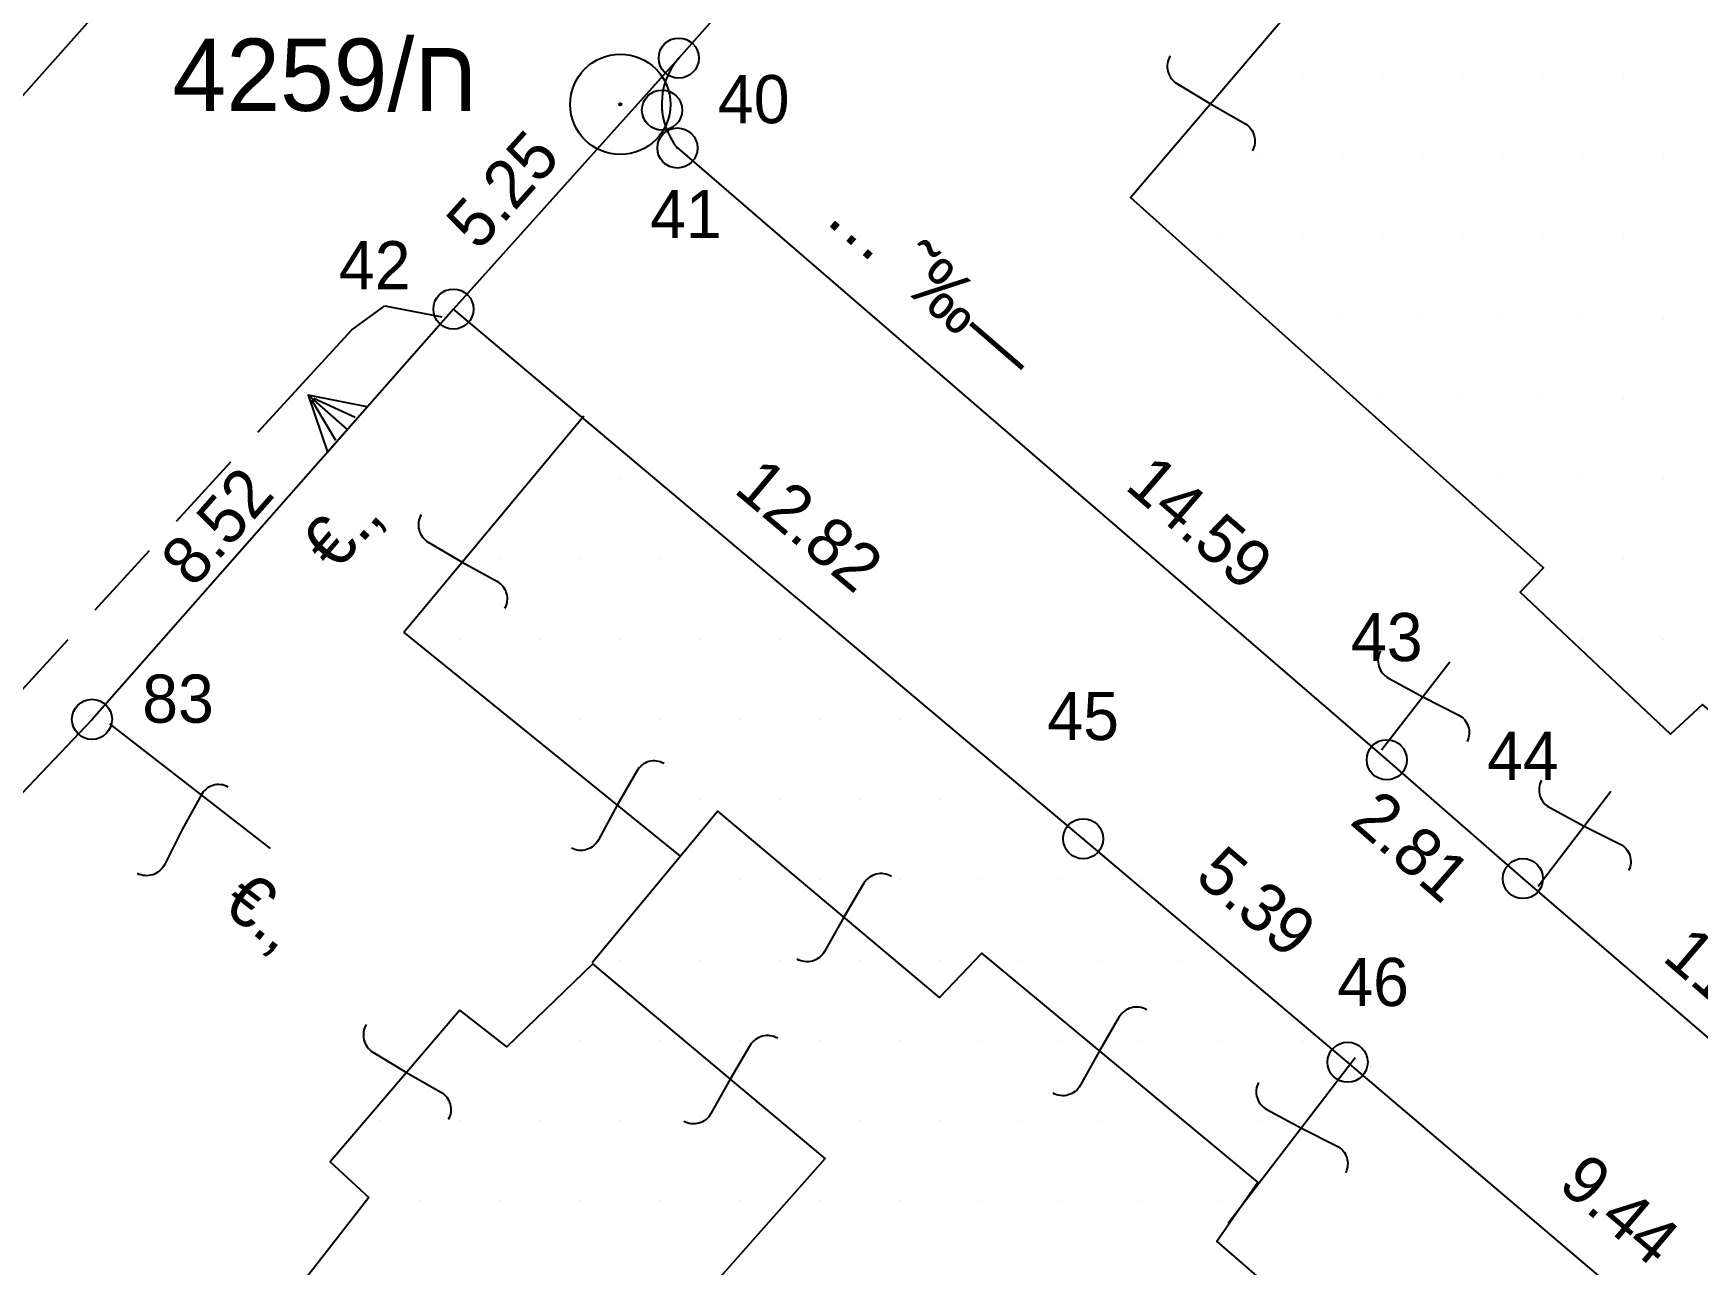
# Model space of a CAD drawing. Header units: feet. Extents: x 199929 to 200372, y 746507 to 746908.
# Drawn here: x 200100.24 to 200126.16, y 746716.51 to 746735.69 of the extents above; entities that cross this region are included whole.
import ezdxf
from ezdxf.enums import TextEntityAlignment as Align

# ---------------------------------------------------------------- set-up
doc = ezdxf.new("R2010")
doc.units = ezdxf.units.FT
doc.header["$LTSCALE"] = 5
doc.header["$MEASUREMENT"] = 0
doc.linetypes.add('HIDDEN', pattern=[0.375, 0.25, -0.125])
doc.layers.get('0').update_dxf_attribs({"linetype": 'CONTINUOUS'})
for name, color, linetype in [('171', 3, 'HIDDEN'), ('2GUVER_POLY', 7, 'CONTINUOUS'), ('2NEW_PT', 7, 'CONTINUOUS'), ('701', 3, 'CONTINUOUS'), ('701_H', 3, 'CONTINUOUS'), ('723', 3, 'CONTINUOUS'), ('9286', 3, 'CONTINUOUS'), ('GVUL_C51-', 7, 'CONTINUOUS'), ('OLD_FRONTS', 7, 'CONTINUOUS'), ('TR_ANOT_FRONTS', 7, 'CONTINUOUS'), ('TR_ANOT_L', 7, 'CONTINUOUS'), ('TR_GUSH_MARKS', 7, 'CONTINUOUS')]:
    doc.layers.add(name, color=color, linetype=linetype)
doc.styles.add('TRHEBTXT', font='HEBTXT.SHX')

# ---------------------------------------------------------------- blocks, each defined once
blk = doc.blocks.new('TRP0002')
at = {"linetype": 'Continuous'}
blk.add_circle((0, 0, 3000), 0.5, dxfattribs=at)
blk.add_point((0, 0))
at = {"style": 'TRHEBTXT', "flags": 8}
blk.add_attdef('NAME', text='', height=1.2, dxfattribs=at).set_placement((0, 2.1), align=Align.BOTTOM_CENTER)
blk.add_attdef('HIGHTM', text='', height=1.6, dxfattribs=at).set_placement((-1, 0), align=Align.RIGHT)
blk.add_attdef('HIGHTC', (1, 0), '', height=1.6, dxfattribs=at)
blk.add_attdef('MARK', text='', height=2, dxfattribs=at).set_placement((0, -1.3), align=Align.TOP_CENTER)
blk = doc.blocks.new('*X154')
at = {"color": 0}
for p, q in [((200108.125, 746728.75), (200108.125, 746728.75)), ((200109.375, 746728.75), (200109.375, 746728.75)), ((200107.5, 746727.5), (200107.5, 746727.5)), ((200108.75, 746727.5), (200108.75, 746727.5)), ((200110, 746727.5), (200110, 746727.5)), ((200111.25, 746727.5), (200111.25, 746727.5)), ((200106.875, 746726.25), (200106.875, 746726.25)), ((200108.125, 746726.25), (200108.125, 746726.25)), ((200109.375, 746726.25), (200109.375, 746726.25)), ((200110.625, 746726.25), (200110.625, 746726.25)), ((200111.875, 746726.25), (200111.875, 746726.25)), ((200108.75, 746725), (200108.75, 746725)), ((200110, 746725), (200110, 746725)), ((200111.25, 746725), (200111.25, 746725)), ((200112.5, 746725), (200112.5, 746725)), ((200113.75, 746725), (200113.75, 746725)), ((200109.375, 746723.75), (200109.375, 746723.75)), ((200110.625, 746723.75), (200110.625, 746723.75)), ((200111.875, 746723.75), (200111.875, 746723.75)), ((200113.125, 746723.75), (200113.125, 746723.75)), ((200114.375, 746723.75), (200114.375, 746723.75)), ((200115.625, 746723.75), (200115.625, 746723.75)), ((200111.25, 746722.5), (200111.25, 746722.5)), ((200112.5, 746722.5), (200112.5, 746722.5)), ((200113.75, 746722.5), (200113.75, 746722.5)), ((200115, 746722.5), (200115, 746722.5)), ((200116.25, 746722.5), (200116.25, 746722.5)), ((200117.5, 746722.5), (200117.5, 746722.5)), ((200113.125, 746721.25), (200113.125, 746721.25)), ((200114.375, 746721.25), (200114.375, 746721.25)), ((200115.625, 746721.25), (200115.625, 746721.25)), ((200116.875, 746721.25), (200116.875, 746721.25)), ((200118.125, 746721.25), (200118.125, 746721.25)), ((200115, 746720), (200115, 746720)), ((200116.25, 746720), (200116.25, 746720)), ((200117.5, 746720), (200117.5, 746720)), ((200118.75, 746720), (200118.75, 746720)), ((200120, 746720), (200120, 746720)), ((200116.875, 746718.75), (200116.875, 746718.75)), ((200118.125, 746718.75), (200118.125, 746718.75)), ((200119.375, 746718.75), (200119.375, 746718.75)), ((200118.75, 746717.5), (200118.75, 746717.5))]:
    blk.add_line(p, q, dxfattribs=at)
blk = doc.blocks.new('*X156')
at = {"color": 0}
for p, q in [((200111.25, 746722.5), (200111.25, 746722.5)), ((200109.375, 746721.25), (200109.375, 746721.25)), ((200110.625, 746721.25), (200110.625, 746721.25)), ((200111.875, 746721.25), (200111.875, 746721.25)), ((200113.125, 746721.25), (200113.125, 746721.25)), ((200110, 746720), (200110, 746720)), ((200111.25, 746720), (200111.25, 746720)), ((200112.5, 746720), (200112.5, 746720)), ((200113.75, 746720), (200113.75, 746720)), ((200115, 746720), (200115, 746720)), ((200116.25, 746720), (200116.25, 746720)), ((200110.625, 746718.75), (200110.625, 746718.75)), ((200111.875, 746718.75), (200111.875, 746718.75)), ((200113.125, 746718.75), (200113.125, 746718.75)), ((200114.375, 746718.75), (200114.375, 746718.75)), ((200115.625, 746718.75), (200115.625, 746718.75)), ((200116.875, 746718.75), (200116.875, 746718.75)), ((200118.125, 746718.75), (200118.125, 746718.75)), ((200111.25, 746717.5), (200111.25, 746717.5)), ((200112.5, 746717.5), (200112.5, 746717.5)), ((200113.75, 746717.5), (200113.75, 746717.5)), ((200115, 746717.5), (200115, 746717.5)), ((200116.25, 746717.5), (200116.25, 746717.5)), ((200117.5, 746717.5), (200117.5, 746717.5)), ((200118.75, 746717.5), (200118.75, 746717.5))]:
    blk.add_line(p, q, dxfattribs=at)
blk = doc.blocks.new('*X157')
at = {"color": 0}
for p, q in [((200108.75, 746720), (200108.75, 746720)), ((200110, 746720), (200110, 746720)), ((200105.625, 746718.75), (200105.625, 746718.75)), ((200106.875, 746718.75), (200106.875, 746718.75)), ((200108.125, 746718.75), (200108.125, 746718.75)), ((200109.375, 746718.75), (200109.375, 746718.75)), ((200110.625, 746718.75), (200110.625, 746718.75)), ((200106.25, 746717.5), (200106.25, 746717.5)), ((200107.5, 746717.5), (200107.5, 746717.5)), ((200108.75, 746717.5), (200108.75, 746717.5)), ((200110, 746717.5), (200110, 746717.5)), ((200111.25, 746717.5), (200111.25, 746717.5)), ((200105.625, 746716.25), (200105.625, 746716.25)), ((200106.875, 746716.25), (200106.875, 746716.25)), ((200108.125, 746716.25), (200108.125, 746716.25)), ((200109.375, 746716.25), (200109.375, 746716.25)), ((200110.625, 746716.25), (200110.625, 746716.25)), ((200103.75, 746715), (200103.75, 746715)), ((200105, 746715), (200105, 746715)), ((200106.25, 746715), (200106.25, 746715)), ((200107.5, 746715), (200107.5, 746715)), ((200108.75, 746715), (200108.75, 746715)), ((200110, 746715), (200110, 746715)), ((200111.25, 746715), (200111.25, 746715)), ((200103.125, 746713.75), (200103.125, 746713.75)), ((200104.375, 746713.75), (200104.375, 746713.75)), ((200105.625, 746713.75), (200105.625, 746713.75)), ((200106.875, 746713.75), (200106.875, 746713.75)), ((200108.125, 746713.75), (200108.125, 746713.75)), ((200109.375, 746713.75), (200109.375, 746713.75)), ((200110.625, 746713.75), (200110.625, 746713.75)), ((200111.875, 746713.75), (200111.875, 746713.75)), ((200105, 746712.5), (200105, 746712.5)), ((200106.25, 746712.5), (200106.25, 746712.5)), ((200107.5, 746712.5), (200107.5, 746712.5)), ((200108.75, 746712.5), (200108.75, 746712.5)), ((200110, 746712.5), (200110, 746712.5)), ((200111.25, 746712.5), (200111.25, 746712.5)), ((200112.5, 746712.5), (200112.5, 746712.5)), ((200113.75, 746712.5), (200113.75, 746712.5)), ((200105.625, 746711.25), (200105.625, 746711.25)), ((200106.875, 746711.25), (200106.875, 746711.25)), ((200108.125, 746711.25), (200108.125, 746711.25)), ((200109.375, 746711.25), (200109.375, 746711.25)), ((200110.625, 746711.25), (200110.625, 746711.25)), ((200111.875, 746711.25), (200111.875, 746711.25)), ((200113.125, 746711.25), (200113.125, 746711.25)), ((200106.25, 746710), (200106.25, 746710)), ((200107.5, 746710), (200107.5, 746710)), ((200108.75, 746710), (200108.75, 746710)), ((200110, 746710), (200110, 746710)), ((200111.25, 746710), (200111.25, 746710)), ((200112.5, 746710), (200112.5, 746710)), ((200113.75, 746710), (200113.75, 746710)), ((200106.875, 746708.75), (200106.875, 746708.75)), ((200108.125, 746708.75), (200108.125, 746708.75)), ((200109.375, 746708.75), (200109.375, 746708.75)), ((200110.625, 746708.75), (200110.625, 746708.75)), ((200111.875, 746708.75), (200111.875, 746708.75)), ((200113.125, 746708.75), (200113.125, 746708.75)), ((200114.375, 746708.75), (200114.375, 746708.75)), ((200115.625, 746708.75), (200115.625, 746708.75)), ((200107.5, 746707.5), (200107.5, 746707.5)), ((200108.75, 746707.5), (200108.75, 746707.5)), ((200110, 746707.5), (200110, 746707.5)), ((200111.25, 746707.5), (200111.25, 746707.5)), ((200112.5, 746707.5), (200112.5, 746707.5)), ((200113.75, 746707.5), (200113.75, 746707.5)), ((200115, 746707.5), (200115, 746707.5)), ((200116.25, 746707.5), (200116.25, 746707.5)), ((200111.875, 746706.25), (200111.875, 746706.25)), ((200113.125, 746706.25), (200113.125, 746706.25)), ((200114.375, 746706.25), (200114.375, 746706.25)), ((200113.75, 746705), (200113.75, 746705))]:
    blk.add_line(p, q, dxfattribs=at)
blk = doc.blocks.new('*X159')
at = {"color": 0}
for p, q in [((200120, 746735), (200120, 746735)), ((200121.25, 746735), (200121.25, 746735)), ((200122.5, 746735), (200122.5, 746735)), ((200123.75, 746735), (200123.75, 746735)), ((200125, 746735), (200125, 746735)), ((200118.125, 746733.75), (200118.125, 746733.75)), ((200119.375, 746733.75), (200119.375, 746733.75)), ((200120.625, 746733.75), (200120.625, 746733.75)), ((200121.875, 746733.75), (200121.875, 746733.75)), ((200123.125, 746733.75), (200123.125, 746733.75)), ((200124.375, 746733.75), (200124.375, 746733.75)), ((200125.625, 746733.75), (200125.625, 746733.75)), ((200118.75, 746732.5), (200118.75, 746732.5)), ((200120, 746732.5), (200120, 746732.5)), ((200121.25, 746732.5), (200121.25, 746732.5)), ((200122.5, 746732.5), (200122.5, 746732.5)), ((200123.75, 746732.5), (200123.75, 746732.5)), ((200125, 746732.5), (200125, 746732.5)), ((200120.625, 746731.25), (200120.625, 746731.25)), ((200121.875, 746731.25), (200121.875, 746731.25)), ((200123.125, 746731.25), (200123.125, 746731.25)), ((200124.375, 746731.25), (200124.375, 746731.25)), ((200125.625, 746731.25), (200125.625, 746731.25)), ((200121.25, 746730), (200121.25, 746730)), ((200122.5, 746730), (200122.5, 746730)), ((200123.75, 746730), (200123.75, 746730)), ((200125, 746730), (200125, 746730)), ((200123.125, 746728.75), (200123.125, 746728.75)), ((200124.375, 746728.75), (200124.375, 746728.75)), ((200125.625, 746728.75), (200125.625, 746728.75)), ((200123.75, 746727.5), (200123.75, 746727.5)), ((200125, 746727.5), (200125, 746727.5)), ((200124.375, 746726.25), (200124.375, 746726.25)), ((200125.625, 746726.25), (200125.625, 746726.25))]:
    blk.add_line(p, q, dxfattribs=at)
blk = doc.blocks.new('TRP0012')
at = {"linetype": 'Continuous'}
for centre, radius in [((0, 0, 3000), 1.25), ((0, 0, 3001), 0.03)]:
    blk.add_circle(centre, radius, dxfattribs=at)
blk.add_point((0, 0))
at = {"style": 'TRHEBTXT', "flags": 8}
blk.add_attdef('NAME', text='', height=1.8, dxfattribs=at).set_placement((0, 2.1), align=Align.BOTTOM_CENTER)
blk.add_attdef('HIGHTM', text='', height=1.6, dxfattribs=at).set_placement((-1.75, 0), align=Align.RIGHT)
blk.add_attdef('HIGHTC', (1.75, 0), '', height=1.6, dxfattribs=at)
blk.add_attdef('MARK', text='', height=2, dxfattribs=at).set_placement((0, -1.75), align=Align.TOP_CENTER)
blk = doc.blocks.new('*X44')
at = {"color": 0}
for p, q in [((200108.125, 746728.75), (200108.125, 746728.75)), ((200109.375, 746728.75), (200109.375, 746728.75)), ((200107.5, 746727.5), (200107.5, 746727.5)), ((200108.75, 746727.5), (200108.75, 746727.5)), ((200110, 746727.5), (200110, 746727.5)), ((200111.25, 746727.5), (200111.25, 746727.5)), ((200106.875, 746726.25), (200106.875, 746726.25)), ((200108.125, 746726.25), (200108.125, 746726.25)), ((200109.375, 746726.25), (200109.375, 746726.25)), ((200110.625, 746726.25), (200110.625, 746726.25)), ((200111.875, 746726.25), (200111.875, 746726.25)), ((200108.75, 746725), (200108.75, 746725)), ((200110, 746725), (200110, 746725)), ((200111.25, 746725), (200111.25, 746725)), ((200112.5, 746725), (200112.5, 746725)), ((200113.75, 746725), (200113.75, 746725)), ((200109.375, 746723.75), (200109.375, 746723.75)), ((200110.625, 746723.75), (200110.625, 746723.75)), ((200111.875, 746723.75), (200111.875, 746723.75)), ((200113.125, 746723.75), (200113.125, 746723.75)), ((200114.375, 746723.75), (200114.375, 746723.75)), ((200115.625, 746723.75), (200115.625, 746723.75)), ((200111.25, 746722.5), (200111.25, 746722.5)), ((200112.5, 746722.5), (200112.5, 746722.5)), ((200113.75, 746722.5), (200113.75, 746722.5)), ((200115, 746722.5), (200115, 746722.5)), ((200116.25, 746722.5), (200116.25, 746722.5)), ((200117.5, 746722.5), (200117.5, 746722.5)), ((200113.125, 746721.25), (200113.125, 746721.25)), ((200114.375, 746721.25), (200114.375, 746721.25)), ((200115.625, 746721.25), (200115.625, 746721.25)), ((200116.875, 746721.25), (200116.875, 746721.25)), ((200118.125, 746721.25), (200118.125, 746721.25)), ((200115, 746720), (200115, 746720)), ((200116.25, 746720), (200116.25, 746720)), ((200117.5, 746720), (200117.5, 746720)), ((200118.75, 746720), (200118.75, 746720)), ((200120, 746720), (200120, 746720)), ((200116.875, 746718.75), (200116.875, 746718.75)), ((200118.125, 746718.75), (200118.125, 746718.75)), ((200119.375, 746718.75), (200119.375, 746718.75)), ((200118.75, 746717.5), (200118.75, 746717.5))]:
    blk.add_line(p, q, dxfattribs=at)
blk = doc.blocks.new('*X46')
at = {"color": 0}
for p, q in [((200111.25, 746722.5), (200111.25, 746722.5)), ((200109.375, 746721.25), (200109.375, 746721.25)), ((200110.625, 746721.25), (200110.625, 746721.25)), ((200111.875, 746721.25), (200111.875, 746721.25)), ((200113.125, 746721.25), (200113.125, 746721.25)), ((200110, 746720), (200110, 746720)), ((200111.25, 746720), (200111.25, 746720)), ((200112.5, 746720), (200112.5, 746720)), ((200113.75, 746720), (200113.75, 746720)), ((200115, 746720), (200115, 746720)), ((200116.25, 746720), (200116.25, 746720)), ((200110.625, 746718.75), (200110.625, 746718.75)), ((200111.875, 746718.75), (200111.875, 746718.75)), ((200113.125, 746718.75), (200113.125, 746718.75)), ((200114.375, 746718.75), (200114.375, 746718.75)), ((200115.625, 746718.75), (200115.625, 746718.75)), ((200116.875, 746718.75), (200116.875, 746718.75)), ((200118.125, 746718.75), (200118.125, 746718.75)), ((200111.25, 746717.5), (200111.25, 746717.5)), ((200112.5, 746717.5), (200112.5, 746717.5)), ((200113.75, 746717.5), (200113.75, 746717.5)), ((200115, 746717.5), (200115, 746717.5)), ((200116.25, 746717.5), (200116.25, 746717.5)), ((200117.5, 746717.5), (200117.5, 746717.5)), ((200118.75, 746717.5), (200118.75, 746717.5))]:
    blk.add_line(p, q, dxfattribs=at)
blk = doc.blocks.new('*X47')
at = {"color": 0}
for p, q in [((200108.75, 746720), (200108.75, 746720)), ((200110, 746720), (200110, 746720)), ((200105.625, 746718.75), (200105.625, 746718.75)), ((200106.875, 746718.75), (200106.875, 746718.75)), ((200108.125, 746718.75), (200108.125, 746718.75)), ((200109.375, 746718.75), (200109.375, 746718.75)), ((200110.625, 746718.75), (200110.625, 746718.75)), ((200106.25, 746717.5), (200106.25, 746717.5)), ((200107.5, 746717.5), (200107.5, 746717.5)), ((200108.75, 746717.5), (200108.75, 746717.5)), ((200110, 746717.5), (200110, 746717.5)), ((200111.25, 746717.5), (200111.25, 746717.5)), ((200105.625, 746716.25), (200105.625, 746716.25)), ((200106.875, 746716.25), (200106.875, 746716.25)), ((200108.125, 746716.25), (200108.125, 746716.25)), ((200109.375, 746716.25), (200109.375, 746716.25)), ((200110.625, 746716.25), (200110.625, 746716.25)), ((200103.75, 746715), (200103.75, 746715)), ((200105, 746715), (200105, 746715)), ((200106.25, 746715), (200106.25, 746715)), ((200107.5, 746715), (200107.5, 746715)), ((200108.75, 746715), (200108.75, 746715)), ((200110, 746715), (200110, 746715)), ((200111.25, 746715), (200111.25, 746715)), ((200103.125, 746713.75), (200103.125, 746713.75)), ((200104.375, 746713.75), (200104.375, 746713.75)), ((200105.625, 746713.75), (200105.625, 746713.75)), ((200106.875, 746713.75), (200106.875, 746713.75)), ((200108.125, 746713.75), (200108.125, 746713.75)), ((200109.375, 746713.75), (200109.375, 746713.75)), ((200110.625, 746713.75), (200110.625, 746713.75)), ((200111.875, 746713.75), (200111.875, 746713.75)), ((200105, 746712.5), (200105, 746712.5)), ((200106.25, 746712.5), (200106.25, 746712.5)), ((200107.5, 746712.5), (200107.5, 746712.5)), ((200108.75, 746712.5), (200108.75, 746712.5)), ((200110, 746712.5), (200110, 746712.5)), ((200111.25, 746712.5), (200111.25, 746712.5)), ((200112.5, 746712.5), (200112.5, 746712.5)), ((200113.75, 746712.5), (200113.75, 746712.5)), ((200105.625, 746711.25), (200105.625, 746711.25)), ((200106.875, 746711.25), (200106.875, 746711.25)), ((200108.125, 746711.25), (200108.125, 746711.25)), ((200109.375, 746711.25), (200109.375, 746711.25)), ((200110.625, 746711.25), (200110.625, 746711.25)), ((200111.875, 746711.25), (200111.875, 746711.25)), ((200113.125, 746711.25), (200113.125, 746711.25)), ((200106.25, 746710), (200106.25, 746710)), ((200107.5, 746710), (200107.5, 746710)), ((200108.75, 746710), (200108.75, 746710)), ((200110, 746710), (200110, 746710)), ((200111.25, 746710), (200111.25, 746710)), ((200112.5, 746710), (200112.5, 746710)), ((200113.75, 746710), (200113.75, 746710)), ((200106.875, 746708.75), (200106.875, 746708.75)), ((200108.125, 746708.75), (200108.125, 746708.75)), ((200109.375, 746708.75), (200109.375, 746708.75)), ((200110.625, 746708.75), (200110.625, 746708.75)), ((200111.875, 746708.75), (200111.875, 746708.75)), ((200113.125, 746708.75), (200113.125, 746708.75)), ((200114.375, 746708.75), (200114.375, 746708.75)), ((200115.625, 746708.75), (200115.625, 746708.75)), ((200107.5, 746707.5), (200107.5, 746707.5)), ((200108.75, 746707.5), (200108.75, 746707.5)), ((200110, 746707.5), (200110, 746707.5)), ((200111.25, 746707.5), (200111.25, 746707.5)), ((200112.5, 746707.5), (200112.5, 746707.5)), ((200113.75, 746707.5), (200113.75, 746707.5)), ((200115, 746707.5), (200115, 746707.5)), ((200116.25, 746707.5), (200116.25, 746707.5)), ((200111.875, 746706.25), (200111.875, 746706.25)), ((200113.125, 746706.25), (200113.125, 746706.25)), ((200114.375, 746706.25), (200114.375, 746706.25)), ((200113.75, 746705), (200113.75, 746705))]:
    blk.add_line(p, q, dxfattribs=at)
blk = doc.blocks.new('*X49')
at = {"color": 0}
for p, q in [((200120, 746735), (200120, 746735)), ((200121.25, 746735), (200121.25, 746735)), ((200122.5, 746735), (200122.5, 746735)), ((200123.75, 746735), (200123.75, 746735)), ((200125, 746735), (200125, 746735)), ((200118.125, 746733.75), (200118.125, 746733.75)), ((200119.375, 746733.75), (200119.375, 746733.75)), ((200120.625, 746733.75), (200120.625, 746733.75)), ((200121.875, 746733.75), (200121.875, 746733.75)), ((200123.125, 746733.75), (200123.125, 746733.75)), ((200124.375, 746733.75), (200124.375, 746733.75)), ((200125.625, 746733.75), (200125.625, 746733.75)), ((200118.75, 746732.5), (200118.75, 746732.5)), ((200120, 746732.5), (200120, 746732.5)), ((200121.25, 746732.5), (200121.25, 746732.5)), ((200122.5, 746732.5), (200122.5, 746732.5)), ((200123.75, 746732.5), (200123.75, 746732.5)), ((200125, 746732.5), (200125, 746732.5)), ((200120.625, 746731.25), (200120.625, 746731.25)), ((200121.875, 746731.25), (200121.875, 746731.25)), ((200123.125, 746731.25), (200123.125, 746731.25)), ((200124.375, 746731.25), (200124.375, 746731.25)), ((200125.625, 746731.25), (200125.625, 746731.25)), ((200121.25, 746730), (200121.25, 746730)), ((200122.5, 746730), (200122.5, 746730)), ((200123.75, 746730), (200123.75, 746730)), ((200125, 746730), (200125, 746730)), ((200123.125, 746728.75), (200123.125, 746728.75)), ((200124.375, 746728.75), (200124.375, 746728.75)), ((200125.625, 746728.75), (200125.625, 746728.75)), ((200123.75, 746727.5), (200123.75, 746727.5)), ((200125, 746727.5), (200125, 746727.5)), ((200124.375, 746726.25), (200124.375, 746726.25)), ((200125.625, 746726.25), (200125.625, 746726.25))]:
    blk.add_line(p, q, dxfattribs=at)
blk = doc.blocks.new('ANOT23')
at = {"style": 'TRHEBTXT', "flags": 8}
blk.add_attdef('TEXT', text='', height=1.28, dxfattribs=at).set_placement((-0.088, -1.453), align=Align.TOP_CENTER)
blk = doc.blocks.new('ANOT13')
at = {"style": 'TRHEBTXT', "flags": 8}
blk.add_attdef('TEXT', text='', height=1.28, dxfattribs=at).set_placement((0.044, -1.475), align=Align.TOP_CENTER)
blk = doc.blocks.new('TR_FRONT')
at = {"style": 'TRHEBTXT', "flags": 8}
blk.add_attdef('FRONT', text='', height=1.2, dxfattribs=at).set_placement((0, -1), align=Align.TOP_CENTER)
blk = doc.blocks.new('ANOT105')
blk.add_lwpolyline([(0.255, 1.539, 0.414214), (-0.158, 0.965), (0, 0), (0.184, -0.968, -0.414214), (-0.213, -1.553)], format="xyb")
blk = doc.blocks.new('GUSHMARK')
for p, q in [((0, 0.867), (0, 0)), ((-0.025, 0.772), (-0.262, 0.028)), ((0.023, 0.765), (0.24, 0.036))]:
    blk.add_line(p, q)
at = {"layer": 'TR_GUSH_MARKS'}
blk.add_lwpolyline([(0.501, 0), (0, 0.867), (-0.501, 0)], close=True, dxfattribs=at)
blk = doc.blocks.new('ANOT101')
at = {"xscale": 1.5, "yscale": 1.5, "zscale": 1.5}
blk.add_blockref('GUSHMARK', (0, 0), dxfattribs=at)
blk = doc.blocks.new('RESERV')
at = {"layer": '701_H', "color": 0}
blk.add_line((200108.189, 746743.842), (200090.208, 746723.635), dxfattribs=at)

msp = doc.modelspace()

# ---------------------------------------------------------------- linework, layer by layer
at = {"layer": '171'}
msp.add_lwpolyline([(200092.6, 746712.15), (200091.73, 746712.9), (200091.45, 746713.22), (200091.21, 746713.59), (200091.07, 746714.1), (200091.1, 746714.62), (200092.46, 746716.63), (200098.67, 746723.94), (200104.49, 746730.3), (200105.2, 746731.07), (200105.71, 746731.44), (200106.6, 746731.27)], dxfattribs=at)
msp.add_lwpolyline([(200092.6, 746712.15), (200091.73, 746712.9), (200091.45, 746713.22), (200091.21, 746713.59), (200091.07, 746714.1), (200091.1, 746714.62), (200092.46, 746716.63), (200098.67, 746723.94), (200104.49, 746730.3), (200105.2, 746731.07), (200105.71, 746731.44), (200106.6, 746731.27)], dxfattribs=at)
at = {"layer": '701'}
for points in [[(200135.41, 746722.47), (200135.41, 746722.47), (200132.9, 746719.57), (200126.24, 746725.23), (200125.74, 746724.77), (200123.4, 746726.98), (200123.76, 746727.36), (200117.33, 746733.13), (200119.9, 746736.14), (200119.7, 746737.44), (200121.07, 746739.11), (200122.54, 746739.07), (200125.07, 746742.23), (200140.69, 746728.71)], [(200135.41, 746722.47), (200135.41, 746722.47), (200132.9, 746719.57), (200126.24, 746725.23), (200125.74, 746724.77), (200123.4, 746726.98), (200123.76, 746727.36), (200117.33, 746733.13), (200119.9, 746736.14), (200119.7, 746737.44), (200121.07, 746739.11), (200122.54, 746739.07), (200125.07, 746742.23), (200140.69, 746728.71)], [(200113.87, 746704.12), (200117.43, 746701.17), (200125.7, 746710.78), (200118.67, 746716.87), (200119.31, 746717.79), (200115.01, 746721.36), (200114.35, 746720.67), (200110.9, 746723.57), (200108.94, 746721.21)], [(200113.87, 746704.12), (200117.43, 746701.17), (200125.7, 746710.78), (200118.67, 746716.87), (200119.31, 746717.79), (200115.01, 746721.36), (200114.35, 746720.67), (200110.9, 746723.57), (200108.94, 746721.21)], [(200106.88, 746720.47), (200104.86, 746718.11), (200105.46, 746717.55), (200102.57, 746713.84), (200105.92, 746710.92), (200104.9, 746709.54), (200109.04, 746706.02), (200110.2, 746707.23), (200113.81, 746704.16), (200116.94, 746708), (200113.28, 746711.14), (200114.29, 746712.53), (200110.5, 746715.82), (200112.57, 746718.16), (200108.95, 746721.19), (200107.61, 746719.9), (200106.88, 746720.47)], [(200106.88, 746720.47), (200104.86, 746718.11), (200105.46, 746717.55), (200102.57, 746713.84), (200105.92, 746710.92), (200104.9, 746709.54), (200109.04, 746706.02), (200110.2, 746707.23), (200113.81, 746704.16), (200116.94, 746708), (200113.28, 746711.14), (200114.29, 746712.53), (200110.5, 746715.82), (200112.57, 746718.16), (200108.95, 746721.19), (200107.61, 746719.9), (200106.88, 746720.47)]]:
    msp.add_lwpolyline(points, dxfattribs=at)
at = {"layer": '723'}
for p, q in [((200106.01, 746726.36), (200108.81, 746729.73)), ((200110.316, 746722.867), (200106.01, 746726.36)), ((200120.83, 746719.73), (200118.85, 746717.15))]:
    msp.add_line(p, q, dxfattribs=at)
at = {"layer": '9286'}
for p, q in [((200122.3, 746725.89), (200121.24, 746724.52)), ((200103.93, 746722.99), (200101.43, 746724.93)), ((200123.68, 746722.4), (200124.81, 746723.88))]:
    msp.add_line(p, q, dxfattribs=at)
at = {"layer": 'GVUL_C51-'}
for p, q in [((200110.29, 746735.3), (200135.35, 746763.6)), ((200106.78, 746731.39), (200110.29, 746735.3)), ((200110.27, 746733.9), (200121.32, 746724.37)), ((200106.78, 746731.39), (200101.15, 746725)), ((200116.59, 746723.14), (200106.78, 746731.39)), ((200101.15, 746725), (200099.46, 746723.22)), ((200121.32, 746724.37), (200123.44, 746722.52)), ((200120.71, 746719.66), (200116.59, 746723.14)), ((200123.44, 746722.52), (200132.53, 746714.7)), ((200127.9, 746713.55), (200120.71, 746719.66))]:
    msp.add_line(p, q, dxfattribs=at)
msp.add_arc((200111.116, 746734.588), 1.091, 139.2501, 219.113, dxfattribs=at)

# ---------------------------------------------------------------- block references
at = {"layer": '2GUVER_POLY'}
msp.add_blockref('RESERV', (0, 0), dxfattribs=at)
ref = msp.add_blockref('TRP0012', (200109.38, 746734.58), dxfattribs=dict(at, xscale=0.625, yscale=0.625, zscale=0.625))
ref.add_attrib('NAME', '4259/ח', dxfattribs={"layer": '0', "height": 1.125, "style": 'TRHEBTXT', "flags": 8}).set_placement((200104.783, 746734.141), align=Align.BOTTOM_CENTER)
at = {"layer": '2NEW_PT'}
ref = msp.add_blockref('TRP0002', (200110.29, 746735.3), dxfattribs=dict(at, xscale=0.625, yscale=0.625, zscale=0.625))
ref.add_attrib('NAME', '39', dxfattribs={"layer": '0', "height": 0.75, "style": 'TRHEBTXT', "flags": 8}).set_placement((200110.037, 746735.894), align=Align.BOTTOM_CENTER)
ref = msp.add_blockref('TRP0002', (200110.03, 746734.49), dxfattribs=dict(at, xscale=0.625, yscale=0.625, zscale=0.625))
ref.add_attrib('NAME', '40', dxfattribs={"layer": '0', "height": 0.75, "style": 'TRHEBTXT', "flags": 8}).set_placement((200111.458, 746734.061), align=Align.BOTTOM_CENTER)
ref = msp.add_blockref('TRP0002', (200110.27, 746733.9), dxfattribs=dict(at, xscale=0.625, yscale=0.625, zscale=0.625))
ref.add_attrib('NAME', '41', dxfattribs={"layer": '0', "height": 0.75, "style": 'TRHEBTXT', "flags": 8}).set_placement((200110.402, 746732.271), align=Align.BOTTOM_CENTER)
ref = msp.add_blockref('TRP0002', (200106.78, 746731.39), dxfattribs=dict(at, xscale=0.625, yscale=0.625, zscale=0.625))
ref.add_attrib('NAME', '42', dxfattribs={"layer": '0', "height": 0.75, "style": 'TRHEBTXT', "flags": 8}).set_placement((200105.554, 746731.474), align=Align.BOTTOM_CENTER)
at = {"layer": '2NEW_PT', "xscale": 0.625, "yscale": 0.625, "zscale": 0.625}
for p, values in [((200121.32, 746724.37), {'NAME': '43'}), ((200116.59, 746723.14), {'NAME': '45'}), ((200123.44, 746722.52), {'NAME': '44'})]:
    msp.add_blockref('TRP0002', p, dxfattribs=at).add_auto_attribs(values)
at = {"layer": '2NEW_PT'}
ref = msp.add_blockref('TRP0002', (200101.15, 746725), dxfattribs=dict(at, xscale=0.625, yscale=0.625, zscale=0.625))
ref.add_attrib('NAME', '83', dxfattribs={"layer": '0', "height": 0.75, "style": 'TRHEBTXT', "flags": 8}).set_placement((200102.49, 746724.723), align=Align.BOTTOM_CENTER)
ref = msp.add_blockref('TRP0002', (200120.71, 746719.66), dxfattribs=dict(at, xscale=0.625, yscale=0.625, zscale=0.625))
ref.add_attrib('NAME', '46', dxfattribs={"layer": '0', "height": 0.75, "style": 'TRHEBTXT', "flags": 8}).set_placement((200121.107, 746720.31), align=Align.BOTTOM_CENTER)
at = {"layer": '701_H'}
for name in ['*X159', '*X49', '*X154', '*X44', '*X156', '*X46', '*X157', '*X47']:
    msp.add_blockref(name, (0, 0), dxfattribs=at)
at = {"layer": 'OLD_FRONTS'}
ref = msp.add_blockref('TR_FRONT', (200115.795, 746729.135), dxfattribs=dict(at, xscale=0.625, yscale=0.625, zscale=0.625, rotation=139.2240885641256))
ref.add_attrib('FRONT', '14.59', dxfattribs={"layer": '0', "height": 0.75, "rotation": 319.2241, "style": 'TRHEBTXT', "flags": 8}).set_placement((200118.659, 746728.354), align=Align.TOP_CENTER)
ref = msp.add_blockref('TR_FRONT', (200122.38, 746723.445), dxfattribs=dict(at, xscale=0.625, yscale=0.625, zscale=0.625, rotation=138.8906990343249))
ref.add_attrib('FRONT', '2.81', dxfattribs={"layer": '0', "height": 0.75, "rotation": 318.8907, "style": 'TRHEBTXT', "flags": 8}).set_placement((200121.952, 746723.311), align=Align.TOP_CENTER)
ref = msp.add_blockref('TR_FRONT', (200118.65, 746721.4), dxfattribs=dict(at, xscale=0.625, yscale=0.625, zscale=0.625, rotation=139.8135508938259))
ref.add_attrib('FRONT', '5.39', dxfattribs={"layer": '0', "height": 0.75, "rotation": 319.8136, "style": 'TRHEBTXT', "flags": 8}).set_placement((200119.537, 746722.45), align=Align.TOP_CENTER)
ref = msp.add_blockref('TR_FRONT', (200127.985, 746718.61), dxfattribs=dict(at, xscale=0.625, yscale=0.625, zscale=0.625, rotation=139.2950496025928))
ref.add_attrib('FRONT', '11.99', dxfattribs={"layer": '0', "height": 0.75, "rotation": 319.295, "style": 'TRHEBTXT', "flags": 8}).set_placement((200127.032, 746721.011), align=Align.TOP_CENTER)
at = {"layer": 'TR_ANOT_FRONTS'}
ref = msp.add_blockref('TR_FRONT', (200108.535, 746733.345), dxfattribs=dict(at, xscale=0.625, yscale=0.625, zscale=0.625, rotation=228.0857344186184))
ref.add_attrib('FRONT', '5.25', dxfattribs={"layer": '0', "height": 0.75, "rotation": 48.0857, "style": 'TRHEBTXT', "flags": 8}).set_placement((200107.264, 746733.508), align=Align.TOP_CENTER)
ref = msp.add_blockref('TR_FRONT', (200103.965, 746728.195), dxfattribs=dict(at, xscale=0.625, yscale=0.625, zscale=0.625, rotation=228.6178788525897))
ref.add_attrib('FRONT', '8.52', dxfattribs={"layer": '0', "height": 0.75, "rotation": 48.6179, "style": 'TRHEBTXT', "flags": 8}).set_placement((200102.812, 746728.257), align=Align.TOP_CENTER)
ref = msp.add_blockref('TR_FRONT', (200111.685, 746727.265), dxfattribs=dict(at, xscale=0.625, yscale=0.625, zscale=0.625, rotation=139.9368829370027))
ref.add_attrib('FRONT', '12.82', dxfattribs={"layer": '0', "height": 0.75, "rotation": 319.9369, "style": 'TRHEBTXT', "flags": 8}).set_placement((200112.57, 746728.317), align=Align.TOP_CENTER)
ref = msp.add_blockref('TR_FRONT', (200124.305, 746716.605), dxfattribs=dict(at, xscale=0.625, yscale=0.625, zscale=0.625, rotation=139.6424036029241))
ref.add_attrib('FRONT', '9.44', dxfattribs={"layer": '0', "height": 0.75, "rotation": 319.6424, "style": 'TRHEBTXT', "flags": 8}).set_placement((200125.195, 746717.653), align=Align.TOP_CENTER)
at = {"layer": 'TR_ANOT_L'}
for name, p, xscale, yscale, zscale, rotation in [('ANOT105', (200118.573, 746734.586), 0.6250000000000001, 0.6250000000000001, 0.6250000000000001, 49.50861765004926), ('ANOT101', (200105.127, 746729.514), 0.625, 0.625, 0.625, 48.61787885258977), ('ANOT105', (200106.916, 746727.45), 0.6250000000000001, 0.6250000000000001, 0.6250000000000001, 50.27814565056477), ('ANOT105', (200121.884, 746725.352), 0.6250000000000001, 0.6250000000000001, 0.6250000000000001, 52.27006864534008), ('ANOT105', (200109.332, 746723.665), 0.6250000000000001, 0.6250000000000001, 0.6250000000000001, 320.9484609510648), ('ANOT105', (200102.557, 746723.284), 0.6250000000000001, 0.6250000000000001, 0.6250000000000001, 322.1885371418708), ('ANOT105', (200124.397, 746723.339), 0.6250000000000001, 0.6250000000000001, 0.6250000000000001, 52.63777694556195), ('ANOT105', (200112.861, 746721.921), 0.6250000000000001, 0.6250000000000001, 0.6250000000000001, 319.9502722352933), ('ANOT105', (200116.843, 746719.838), 0.6250000000000001, 0.6250000000000001, 0.6250000000000001, 320.2994382374752), ('ANOT105', (200106.049, 746719.499), 0.6250000000000001, 0.6250000000000001, 0.6250000000000001, 49.43871636727615), ('ANOT105', (200111.092, 746719.397), 0.6250000000000001, 0.6250000000000001, 0.6250000000000001, 320.0701095386326), ('ANOT105', (200119.989, 746718.634), 0.6250000000000001, 0.6250000000000001, 0.6250000000000001, 52.49585763954066)]:
    msp.add_blockref(name, p, dxfattribs=dict(at, xscale=xscale, yscale=yscale, zscale=zscale, rotation=rotation))
ref = msp.add_blockref('ANOT13', (200113.596, 746731.032), dxfattribs=dict(at, xscale=0.625, yscale=0.625, zscale=0.625, rotation=319.2240885641253))
ref.add_attrib('TEXT', '… ˜‰—', dxfattribs={"layer": '0', "height": 0.8, "rotation": 319.2241, "style": 'TRHEBTXT', "flags": 8}).set_placement((200114.517, 746732.113), align=Align.TOP_CENTER)
ref = msp.add_blockref('ANOT23', (200103.963, 746727.883), dxfattribs=dict(at, xscale=0.625, yscale=0.625, zscale=0.625, rotation=48.9127214069119))
ref.add_attrib('TEXT', '€.‚', dxfattribs={"layer": '0', "height": 0.8, "rotation": 48.9127, "style": 'TRHEBTXT', "flags": 8}).set_placement((200104.723, 746728.223), align=Align.TOP_CENTER)
ref = msp.add_blockref('ANOT23', (200103.006, 746723.707), dxfattribs=dict(at, xscale=0.625, yscale=0.625, zscale=0.625, rotation=322.1885371418708))
ref.add_attrib('TEXT', '€.‚', dxfattribs={"layer": '0', "height": 0.8, "rotation": 322.1885, "style": 'TRHEBTXT', "flags": 8}).set_placement((200104.074, 746722.335), align=Align.TOP_CENTER)

doc.saveas('drawing.dxf')
